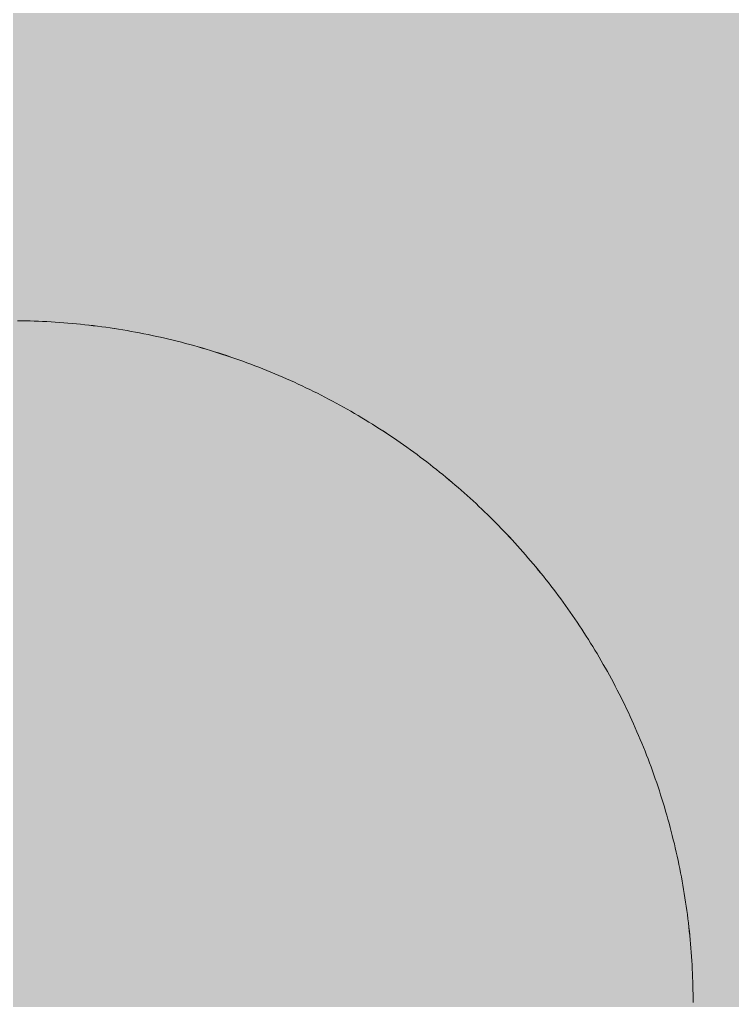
# Model space of a CAD drawing. Header units: millimetres. Extents: x 5622 to 8918, y 2044 to 6634.
# Drawn here: x 8593.603 to 8597, y 5260.336 to 5265.012 of the extents above; entities that cross this region are included whole.
import ezdxf

# ---------------------------------------------------------------- set-up
doc = ezdxf.new("R2010")
doc.units = ezdxf.units.MM
doc.linetypes.add('NASCOSTA', pattern=[9.525, 6.35, -3.175])
for name, color, linetype, lineweight in [('F_ARREDI', 7, 'Continuous', 5), ('F_FERRAMENTA', 253, 'Continuous', 5), ('F_MULTI laminato OPACO_retino', 1, 'Continuous', 5), ('F_Proiezioni', 253, 'NASCOSTA', 9)]:
    doc.layers.add(name, color=color, linetype=linetype, lineweight=lineweight)

# ---------------------------------------------------------------- blocks, each defined once
blk = doc.blocks.new("LIBRERIA_ingresso-living_sez._B.B'")
at = {"layer": 'F_MULTI laminato OPACO_retino', "true_color": 0x636466}
h = blk.add_hatch(color=251, dxfattribs=at)
h.dxf.hatch_style = 1
h.paths.add_polyline_path([(41313.1315, 11071.1262), (41913.1315, 11071.1262), (41913.1315, 13145.6262), (41313.1315, 13145.6262)])
at = {"layer": 'F_MULTI laminato OPACO_retino', "true_color": 0x939598}
h = blk.add_hatch(color=252, dxfattribs=at)
h.dxf.hatch_style = 1
h.paths.add_polyline_path([(41313.1315, 13145.6262), (41613.1315, 13145.6262), (41613.1315, 11071.1262), (41313.1315, 11071.1262)])
at = {"layer": 'F_Proiezioni', "color": 1}
for p, q in [((41589.1812, 12670.8756), (41589.1613, 12670.8758)), ((41589.2011, 12670.8752), (41589.1812, 12670.8756)), ((41589.2211, 12670.8747), (41589.2011, 12670.8752)), ((41589.241, 12670.8741), (41589.2211, 12670.8747)), ((41589.261, 12670.8733), (41589.241, 12670.8741)), ((41589.281, 12670.8725), (41589.261, 12670.8733)), ((41589.3011, 12670.8715), (41589.281, 12670.8725)), ((41589.3211, 12670.8704), (41589.3011, 12670.8715)), ((41589.3412, 12670.8691), (41589.3211, 12670.8704)), ((41589.3612, 12670.8678), (41589.3412, 12670.8691)), ((41589.3813, 12670.8663), (41589.3612, 12670.8678)), ((41589.4014, 12670.8647), (41589.3813, 12670.8663)), ((41589.4215, 12670.8629), (41589.4014, 12670.8647)), ((41589.4417, 12670.8611), (41589.4215, 12670.8629)), ((41589.4618, 12670.8591), (41589.4417, 12670.8611)), ((41589.4819, 12670.8569), (41589.4618, 12670.8591)), ((41589.502, 12670.8547), (41589.4819, 12670.8569)), ((41589.5222, 12670.8523), (41589.502, 12670.8547)), ((41589.5423, 12670.8498), (41589.5222, 12670.8523)), ((41589.5625, 12670.8472), (41589.5423, 12670.8498)), ((41589.5826, 12670.8445), (41589.5625, 12670.8472)), ((41589.6027, 12670.8416), (41589.5826, 12670.8445)), ((41589.6228, 12670.8386), (41589.6027, 12670.8416)), ((41589.643, 12670.8354), (41589.6228, 12670.8386)), ((41589.6631, 12670.8322), (41589.643, 12670.8354)), ((41589.6832, 12670.8288), (41589.6631, 12670.8322)), ((41589.7032, 12670.8253), (41589.6832, 12670.8288)), ((41589.7233, 12670.8216), (41589.7032, 12670.8253)), ((41589.7434, 12670.8178), (41589.7233, 12670.8216)), ((41589.7634, 12670.8139), (41589.7434, 12670.8178)), ((41589.7834, 12670.8099), (41589.7634, 12670.8139)), ((41589.8034, 12670.8057), (41589.7834, 12670.8099)), ((41589.8234, 12670.8014), (41589.8034, 12670.8057)), ((41589.8434, 12670.797), (41589.8234, 12670.8014)), ((41589.8633, 12670.7925), (41589.8434, 12670.797)), ((41589.8832, 12670.7878), (41589.8633, 12670.7925)), ((41589.9031, 12670.783), (41589.8832, 12670.7878)), ((41589.923, 12670.7781), (41589.9031, 12670.783)), ((41589.9428, 12670.773), (41589.923, 12670.7781)), ((41589.9626, 12670.7679), (41589.9428, 12670.773)), ((41589.9824, 12670.7626), (41589.9626, 12670.7679)), ((41590.0021, 12670.7571), (41589.9824, 12670.7626)), ((41590.0218, 12670.7516), (41590.0021, 12670.7571)), ((41590.0415, 12670.7459), (41590.0218, 12670.7516)), ((41590.0611, 12670.7401), (41590.0415, 12670.7459)), ((41590.0807, 12670.7342), (41590.0611, 12670.7401)), ((41590.1002, 12670.7282), (41590.0807, 12670.7342)), ((41590.1197, 12670.722), (41590.1002, 12670.7282)), ((41590.1392, 12670.7157), (41590.1197, 12670.722)), ((41590.1586, 12670.7093), (41590.1392, 12670.7157)), ((41590.178, 12670.7028), (41590.1586, 12670.7093)), ((41590.1973, 12670.6962), (41590.178, 12670.7028)), ((41590.2166, 12670.6894), (41590.1973, 12670.6962)), ((41590.2359, 12670.6825), (41590.2166, 12670.6894)), ((41590.255, 12670.6755), (41590.2359, 12670.6825)), ((41590.2742, 12670.6684), (41590.255, 12670.6755)), ((41590.2933, 12670.6612), (41590.2742, 12670.6684)), ((41590.3123, 12670.6539), (41590.2933, 12670.6612)), ((41590.3313, 12670.6464), (41590.3123, 12670.6539)), ((41590.3502, 12670.6388), (41590.3313, 12670.6464)), ((41590.369, 12670.6311), (41590.3502, 12670.6388)), ((41590.3878, 12670.6233), (41590.369, 12670.6311)), ((41590.4066, 12670.6154), (41590.3878, 12670.6233)), ((41590.4253, 12670.6073), (41590.4066, 12670.6154)), ((41590.4439, 12670.5992), (41590.4253, 12670.6073)), ((41590.4624, 12670.5909), (41590.4439, 12670.5992)), ((41590.4809, 12670.5826), (41590.4624, 12670.5909)), ((41590.4994, 12670.5741), (41590.4809, 12670.5826)), ((41590.5177, 12670.5655), (41590.4994, 12670.5741)), ((41590.536, 12670.5568), (41590.5177, 12670.5655)), ((41590.5543, 12670.548), (41590.536, 12670.5568)), ((41590.5724, 12670.539), (41590.5543, 12670.548)), ((41590.5905, 12670.53), (41590.5724, 12670.539)), ((41590.6086, 12670.5209), (41590.5905, 12670.53)), ((41590.6265, 12670.5116), (41590.6086, 12670.5209)), ((41590.6444, 12670.5023), (41590.6265, 12670.5116)), ((41590.6622, 12670.4928), (41590.6444, 12670.5023)), ((41590.68, 12670.4833), (41590.6622, 12670.4928)), ((41590.6976, 12670.4737), (41590.68, 12670.4833)), ((41590.7152, 12670.4639), (41590.6976, 12670.4737)), ((41590.7328, 12670.4541), (41590.7152, 12670.4639)), ((41590.7502, 12670.4441), (41590.7328, 12670.4541)), ((41590.7676, 12670.4341), (41590.7502, 12670.4441)), ((41590.7848, 12670.424), (41590.7676, 12670.4341)), ((41590.802, 12670.4137), (41590.7848, 12670.424)), ((41590.8192, 12670.4034), (41590.802, 12670.4137)), ((41590.8362, 12670.393), (41590.8192, 12670.4034)), ((41590.8532, 12670.3825), (41590.8362, 12670.393)), ((41590.87, 12670.3719), (41590.8532, 12670.3825)), ((41590.8868, 12670.3612), (41590.87, 12670.3719)), ((41590.9035, 12670.3504), (41590.8868, 12670.3612)), ((41590.9201, 12670.3395), (41590.9035, 12670.3504)), ((41590.9366, 12670.3286), (41590.9201, 12670.3395)), ((41590.9531, 12670.3175), (41590.9366, 12670.3286)), ((41590.9694, 12670.3064), (41590.9531, 12670.3175)), ((41590.9857, 12670.2951), (41590.9694, 12670.3064)), ((41591.0018, 12670.2838), (41590.9857, 12670.2951)), ((41591.0179, 12670.2725), (41591.0018, 12670.2838)), ((41591.0339, 12670.261), (41591.0179, 12670.2725)), ((41591.0498, 12670.2494), (41591.0339, 12670.261)), ((41591.0656, 12670.2378), (41591.0498, 12670.2494)), ((41591.0812, 12670.2261), (41591.0656, 12670.2378)), ((41591.0968, 12670.2144), (41591.0812, 12670.2261)), ((41591.1123, 12670.2025), (41591.0968, 12670.2144)), ((41591.1278, 12670.1906), (41591.1123, 12670.2025)), ((41591.1431, 12670.1786), (41591.1278, 12670.1906)), ((41591.1583, 12670.1665), (41591.1431, 12670.1786)), ((41591.1734, 12670.1544), (41591.1583, 12670.1665)), ((41591.1884, 12670.1422), (41591.1734, 12670.1544)), ((41591.2033, 12670.1299), (41591.1884, 12670.1422)), ((41591.2181, 12670.1176), (41591.2033, 12670.1299)), ((41591.2329, 12670.1052), (41591.2181, 12670.1176)), ((41591.2475, 12670.0927), (41591.2329, 12670.1052)), ((41591.262, 12670.0802), (41591.2475, 12670.0927)), ((41591.2764, 12670.0676), (41591.262, 12670.0802)), ((41591.2907, 12670.055), (41591.2764, 12670.0676)), ((41591.3049, 12670.0423), (41591.2907, 12670.055)), ((41591.319, 12670.0296), (41591.3049, 12670.0423)), ((41591.333, 12670.0168), (41591.319, 12670.0296)), ((41591.3469, 12670.0039), (41591.333, 12670.0168)), ((41591.3606, 12669.991), (41591.3469, 12670.0039)), ((41591.3743, 12669.978), (41591.3606, 12669.991)), ((41591.3879, 12669.965), (41591.3743, 12669.978)), ((41591.4013, 12669.952), (41591.3879, 12669.965)), ((41591.4147, 12669.9389), (41591.4013, 12669.952)), ((41591.4279, 12669.9257), (41591.4147, 12669.9389)), ((41591.4411, 12669.9125), (41591.4279, 12669.9257)), ((41591.4542, 12669.8992), (41591.4411, 12669.9125)), ((41591.4672, 12669.8858), (41591.4542, 12669.8992)), ((41591.4802, 12669.8723), (41591.4672, 12669.8858)), ((41591.4932, 12669.8587), (41591.4802, 12669.8723)), ((41591.5061, 12669.8449), (41591.4932, 12669.8587)), ((41591.5189, 12669.8311), (41591.5061, 12669.8449)), ((41591.5317, 12669.8172), (41591.5189, 12669.8311)), ((41591.5444, 12669.8032), (41591.5317, 12669.8172)), ((41591.5571, 12669.7891), (41591.5444, 12669.8032)), ((41591.5697, 12669.7748), (41591.5571, 12669.7891)), ((41591.5822, 12669.7605), (41591.5697, 12669.7748)), ((41591.5947, 12669.7461), (41591.5822, 12669.7605)), ((41591.6071, 12669.7316), (41591.5947, 12669.7461)), ((41591.6194, 12669.717), (41591.6071, 12669.7316)), ((41591.6317, 12669.7023), (41591.6194, 12669.717)), ((41591.6439, 12669.6875), (41591.6317, 12669.7023)), ((41591.6561, 12669.6726), (41591.6439, 12669.6875)), ((41591.6682, 12669.6576), (41591.6561, 12669.6726)), ((41591.6802, 12669.6426), (41591.6682, 12669.6576)), ((41591.6921, 12669.6274), (41591.6802, 12669.6426)), ((41591.7039, 12669.6121), (41591.6921, 12669.6274)), ((41591.7157, 12669.5968), (41591.7039, 12669.6121)), ((41591.7274, 12669.5814), (41591.7157, 12669.5968)), ((41591.7391, 12669.5658), (41591.7274, 12669.5814)), ((41591.7506, 12669.5502), (41591.7391, 12669.5658)), ((41591.7621, 12669.5345), (41591.7506, 12669.5502)), ((41591.7735, 12669.5187), (41591.7621, 12669.5345)), ((41591.7848, 12669.5028), (41591.7735, 12669.5187)), ((41591.796, 12669.4869), (41591.7848, 12669.5028)), ((41591.8071, 12669.4708), (41591.796, 12669.4869)), ((41591.8182, 12669.4547), (41591.8071, 12669.4708)), ((41591.8292, 12669.4385), (41591.8182, 12669.4547)), ((41591.84, 12669.4222), (41591.8292, 12669.4385)), ((41591.8508, 12669.4058), (41591.84, 12669.4222)), ((41591.8615, 12669.3893), (41591.8508, 12669.4058)), ((41591.8721, 12669.3728), (41591.8615, 12669.3893)), ((41591.8827, 12669.3562), (41591.8721, 12669.3728)), ((41591.8931, 12669.3394), (41591.8827, 12669.3562)), ((41591.9034, 12669.3227), (41591.8931, 12669.3394)), ((41591.9137, 12669.3058), (41591.9034, 12669.3227)), ((41591.9238, 12669.2889), (41591.9137, 12669.3058)), ((41591.9339, 12669.2718), (41591.9238, 12669.2889)), ((41591.9439, 12669.2548), (41591.9339, 12669.2718)), ((41591.9537, 12669.2376), (41591.9439, 12669.2548)), ((41591.9635, 12669.2204), (41591.9537, 12669.2376)), ((41591.9732, 12669.203), (41591.9635, 12669.2204)), ((41591.9828, 12669.1857), (41591.9732, 12669.203)), ((41591.9922, 12669.1682), (41591.9828, 12669.1857)), ((41592.0016, 12669.1507), (41591.9922, 12669.1682)), ((41592.0109, 12669.1331), (41592.0016, 12669.1507)), ((41592.0201, 12669.1154), (41592.0109, 12669.1331)), ((41592.0292, 12669.0977), (41592.0201, 12669.1154)), ((41592.0381, 12669.0799), (41592.0292, 12669.0977)), ((41592.047, 12669.062), (41592.0381, 12669.0799)), ((41592.0558, 12669.0441), (41592.047, 12669.062)), ((41592.0644, 12669.0261), (41592.0558, 12669.0441)), ((41592.073, 12669.0081), (41592.0644, 12669.0261)), ((41592.0814, 12668.99), (41592.073, 12669.0081)), ((41592.0898, 12668.9718), (41592.0814, 12668.99)), ((41592.098, 12668.9535), (41592.0898, 12668.9718)), ((41592.1061, 12668.9352), (41592.098, 12668.9535)), ((41592.1141, 12668.9169), (41592.1061, 12668.9352)), ((41592.122, 12668.8985), (41592.1141, 12668.9169)), ((41592.1298, 12668.88), (41592.122, 12668.8985)), ((41592.1375, 12668.8615), (41592.1298, 12668.88)), ((41592.1451, 12668.8429), (41592.1375, 12668.8615)), ((41592.1526, 12668.8242), (41592.1451, 12668.8429)), ((41592.1599, 12668.8055), (41592.1526, 12668.8242)), ((41592.1671, 12668.7868), (41592.1599, 12668.8055)), ((41592.1743, 12668.768), (41592.1671, 12668.7868)), ((41592.1813, 12668.7491), (41592.1743, 12668.768)), ((41592.1882, 12668.7302), (41592.1813, 12668.7491)), ((41592.1949, 12668.7112), (41592.1882, 12668.7302)), ((41592.2016, 12668.6922), (41592.1949, 12668.7112)), ((41592.2082, 12668.6732), (41592.2016, 12668.6922)), ((41592.2146, 12668.6541), (41592.2082, 12668.6732)), ((41592.2209, 12668.6349), (41592.2146, 12668.6541)), ((41592.2271, 12668.6157), (41592.2209, 12668.6349)), ((41592.2332, 12668.5965), (41592.2271, 12668.6157)), ((41592.2392, 12668.5772), (41592.2332, 12668.5965)), ((41592.245, 12668.5579), (41592.2392, 12668.5772)), ((41592.2507, 12668.5385), (41592.245, 12668.5579)), ((41592.2563, 12668.5191), (41592.2507, 12668.5385)), ((41592.2618, 12668.4997), (41592.2563, 12668.5191)), ((41592.2672, 12668.4802), (41592.2618, 12668.4997)), ((41592.2725, 12668.4607), (41592.2672, 12668.4802)), ((41592.2776, 12668.4412), (41592.2725, 12668.4607)), ((41592.2826, 12668.4216), (41592.2776, 12668.4412)), ((41592.2875, 12668.402), (41592.2826, 12668.4216)), ((41592.2923, 12668.3824), (41592.2875, 12668.402)), ((41592.2969, 12668.3627), (41592.2923, 12668.3824)), ((41592.3014, 12668.343), (41592.2969, 12668.3627)), ((41592.3058, 12668.3233), (41592.3014, 12668.343)), ((41592.3101, 12668.3035), (41592.3058, 12668.3233)), ((41592.3143, 12668.2838), (41592.3101, 12668.3035)), ((41592.3183, 12668.264), (41592.3143, 12668.2838)), ((41592.3222, 12668.2441), (41592.3183, 12668.264)), ((41592.326, 12668.2243), (41592.3222, 12668.2441)), ((41592.3296, 12668.2044), (41592.326, 12668.2243)), ((41592.3331, 12668.1846), (41592.3296, 12668.2044)), ((41592.3366, 12668.1647), (41592.3331, 12668.1846)), ((41592.3398, 12668.1448), (41592.3366, 12668.1647)), ((41592.343, 12668.1248), (41592.3398, 12668.1448)), ((41592.346, 12668.1049), (41592.343, 12668.1248)), ((41592.3489, 12668.0849), (41592.346, 12668.1049)), ((41592.3517, 12668.065), (41592.3489, 12668.0849)), ((41592.3544, 12668.045), (41592.3517, 12668.065)), ((41592.3569, 12668.025), (41592.3544, 12668.045)), ((41592.3593, 12668.005), (41592.3569, 12668.025)), ((41592.3616, 12667.9851), (41592.3593, 12668.005)), ((41592.3637, 12667.9651), (41592.3616, 12667.9851)), ((41592.3658, 12667.9451), (41592.3637, 12667.9651)), ((41592.3677, 12667.9251), (41592.3658, 12667.9451)), ((41592.3695, 12667.9051), (41592.3677, 12667.9251)), ((41592.3711, 12667.8851), (41592.3695, 12667.9051)), ((41592.3727, 12667.8651), (41592.3711, 12667.8851)), ((41592.3741, 12667.8451), (41592.3727, 12667.8651)), ((41592.3754, 12667.8251), (41592.3741, 12667.8451)), ((41592.3765, 12667.8051), (41592.3754, 12667.8251)), ((41592.3776, 12667.7852), (41592.3765, 12667.8051)), ((41592.3785, 12667.7652), (41592.3776, 12667.7852)), ((41592.3793, 12667.7453), (41592.3785, 12667.7652)), ((41592.38, 12667.7254), (41592.3793, 12667.7453)), ((41592.3805, 12667.7054), (41592.38, 12667.7254)), ((41592.381, 12667.6855), (41592.3805, 12667.7054)), ((41592.3813, 12667.6657), (41592.381, 12667.6855)), ((41592.3815, 12667.6458), (41592.3813, 12667.6657)), ((41592.3815, 12667.6259), (41592.3815, 12667.6458))]:
    blk.add_line(p, q, dxfattribs=at)

msp = doc.modelspace()

# ---------------------------------------------------------------- linework, layer by layer
at = {"layer": 'F_FERRAMENTA', "linetype": 'NASCOSTA'}
for p, q in [((8593.6124, 5263.5761), (8593.5926, 5263.5764)), ((8593.6324, 5263.5757), (8593.6124, 5263.5761)), ((8593.6523, 5263.5752), (8593.6324, 5263.5757)), ((8593.6723, 5263.5746), (8593.6523, 5263.5752)), ((8593.6923, 5263.5739), (8593.6723, 5263.5746)), ((8593.7123, 5263.573), (8593.6923, 5263.5739)), ((8593.7323, 5263.572), (8593.7123, 5263.573)), ((8593.7523, 5263.5709), (8593.7323, 5263.572)), ((8593.7724, 5263.5697), (8593.7523, 5263.5709)), ((8593.7925, 5263.5683), (8593.7724, 5263.5697)), ((8593.8126, 5263.5668), (8593.7925, 5263.5683)), ((8593.8327, 5263.5652), (8593.8126, 5263.5668)), ((8593.8528, 5263.5635), (8593.8327, 5263.5652)), ((8593.8729, 5263.5616), (8593.8528, 5263.5635)), ((8593.893, 5263.5596), (8593.8729, 5263.5616)), ((8593.9132, 5263.5575), (8593.893, 5263.5596)), ((8593.9333, 5263.5552), (8593.9132, 5263.5575)), ((8593.9534, 5263.5529), (8593.9333, 5263.5552)), ((8593.9736, 5263.5504), (8593.9534, 5263.5529)), ((8593.9937, 5263.5478), (8593.9736, 5263.5504)), ((8594.0138, 5263.545), (8593.9937, 5263.5478)), ((8594.034, 5263.5421), (8594.0138, 5263.545)), ((8594.0541, 5263.5391), (8594.034, 5263.5421)), ((8594.0742, 5263.536), (8594.0541, 5263.5391)), ((8594.0943, 5263.5327), (8594.0742, 5263.536)), ((8594.1144, 5263.5293), (8594.0943, 5263.5327)), ((8594.1345, 5263.5258), (8594.1144, 5263.5293)), ((8594.1546, 5263.5222), (8594.1345, 5263.5258)), ((8594.1746, 5263.5184), (8594.1546, 5263.5222)), ((8594.1947, 5263.5145), (8594.1746, 5263.5184)), ((8594.2147, 5263.5104), (8594.1947, 5263.5145)), ((8594.2347, 5263.5063), (8594.2147, 5263.5104)), ((8594.2547, 5263.502), (8594.2347, 5263.5063)), ((8594.2746, 5263.4976), (8594.2547, 5263.502)), ((8594.2946, 5263.493), (8594.2746, 5263.4976)), ((8594.3145, 5263.4884), (8594.2946, 5263.493)), ((8594.3343, 5263.4836), (8594.3145, 5263.4884)), ((8594.3542, 5263.4786), (8594.3343, 5263.4836)), ((8594.374, 5263.4736), (8594.3542, 5263.4786)), ((8594.3938, 5263.4684), (8594.374, 5263.4736)), ((8594.4136, 5263.4631), (8594.3938, 5263.4684)), ((8594.4333, 5263.4577), (8594.4136, 5263.4631)), ((8594.453, 5263.4521), (8594.4333, 5263.4577)), ((8594.4727, 5263.4465), (8594.453, 5263.4521)), ((8594.4923, 5263.4407), (8594.4727, 5263.4465)), ((8594.5119, 5263.4348), (8594.4923, 5263.4407)), ((8594.5315, 5263.4287), (8594.5119, 5263.4348)), ((8594.551, 5263.4226), (8594.5315, 5263.4287)), ((8594.5704, 5263.4163), (8594.551, 5263.4226)), ((8594.5899, 5263.4099), (8594.5704, 5263.4163)), ((8594.6092, 5263.4034), (8594.5899, 5263.4099)), ((8594.6286, 5263.3967), (8594.6092, 5263.4034)), ((8594.6479, 5263.39), (8594.6286, 5263.3967)), ((8594.6671, 5263.3831), (8594.6479, 5263.39)), ((8594.6863, 5263.3761), (8594.6671, 5263.3831)), ((8594.7054, 5263.369), (8594.6863, 5263.3761)), ((8594.7245, 5263.3617), (8594.7054, 5263.369)), ((8594.7435, 5263.3544), (8594.7245, 5263.3617)), ((8594.7625, 5263.3469), (8594.7435, 5263.3544)), ((8594.7814, 5263.3394), (8594.7625, 5263.3469)), ((8594.8003, 5263.3317), (8594.7814, 5263.3394)), ((8594.8191, 5263.3239), (8594.8003, 5263.3317)), ((8594.8378, 5263.3159), (8594.8191, 5263.3239)), ((8594.8565, 5263.3079), (8594.8378, 5263.3159)), ((8594.8751, 5263.2997), (8594.8565, 5263.3079)), ((8594.8937, 5263.2915), (8594.8751, 5263.2997)), ((8594.9122, 5263.2831), (8594.8937, 5263.2915)), ((8594.9306, 5263.2746), (8594.9122, 5263.2831)), ((8594.949, 5263.266), (8594.9306, 5263.2746)), ((8594.9673, 5263.2573), (8594.949, 5263.266)), ((8594.9855, 5263.2485), (8594.9673, 5263.2573)), ((8595.0037, 5263.2396), (8594.9855, 5263.2485)), ((8595.0218, 5263.2306), (8595.0037, 5263.2396)), ((8595.0398, 5263.2214), (8595.0218, 5263.2306)), ((8595.0578, 5263.2122), (8595.0398, 5263.2214)), ((8595.0757, 5263.2028), (8595.0578, 5263.2122)), ((8595.0935, 5263.1934), (8595.0757, 5263.2028)), ((8595.1112, 5263.1839), (8595.0935, 5263.1934)), ((8595.1289, 5263.1742), (8595.1112, 5263.1839)), ((8595.1465, 5263.1645), (8595.1289, 5263.1742)), ((8595.164, 5263.1546), (8595.1465, 5263.1645)), ((8595.1814, 5263.1447), (8595.164, 5263.1546)), ((8595.1988, 5263.1346), (8595.1814, 5263.1447)), ((8595.2161, 5263.1245), (8595.1988, 5263.1346)), ((8595.2333, 5263.1143), (8595.2161, 5263.1245)), ((8595.2504, 5263.1039), (8595.2333, 5263.1143)), ((8595.2674, 5263.0935), (8595.2504, 5263.1039)), ((8595.2844, 5263.083), (8595.2674, 5263.0935)), ((8595.3013, 5263.0724), (8595.2844, 5263.083)), ((8595.3181, 5263.0617), (8595.3013, 5263.0724)), ((8595.3348, 5263.0509), (8595.3181, 5263.0617)), ((8595.3514, 5263.0401), (8595.3348, 5263.0509)), ((8595.3679, 5263.0291), (8595.3514, 5263.0401)), ((8595.3843, 5263.018), (8595.3679, 5263.0291)), ((8595.4007, 5263.0069), (8595.3843, 5263.018)), ((8595.4169, 5262.9957), (8595.4007, 5263.0069)), ((8595.4331, 5262.9844), (8595.4169, 5262.9957)), ((8595.4491, 5262.973), (8595.4331, 5262.9844)), ((8595.4651, 5262.9615), (8595.4491, 5262.973)), ((8595.481, 5262.95), (8595.4651, 5262.9615)), ((8595.4968, 5262.9384), (8595.481, 5262.95)), ((8595.5125, 5262.9267), (8595.4968, 5262.9384)), ((8595.5281, 5262.9149), (8595.5125, 5262.9267)), ((8595.5436, 5262.903), (8595.5281, 5262.9149)), ((8595.559, 5262.8911), (8595.5436, 5262.903)), ((8595.5743, 5262.8791), (8595.559, 5262.8911)), ((8595.5895, 5262.8671), (8595.5743, 5262.8791)), ((8595.6046, 5262.8549), (8595.5895, 5262.8671)), ((8595.6197, 5262.8427), (8595.6046, 5262.8549)), ((8595.6346, 5262.8305), (8595.6197, 5262.8427)), ((8595.6494, 5262.8181), (8595.6346, 5262.8305)), ((8595.6641, 5262.8057), (8595.6494, 5262.8181)), ((8595.6787, 5262.7933), (8595.6641, 5262.8057)), ((8595.6932, 5262.7808), (8595.6787, 5262.7933)), ((8595.7076, 5262.7682), (8595.6932, 5262.7808)), ((8595.7219, 5262.7555), (8595.7076, 5262.7682)), ((8595.7361, 5262.7428), (8595.7219, 5262.7555)), ((8595.7502, 5262.7301), (8595.7361, 5262.7428)), ((8595.7642, 5262.7173), (8595.7502, 5262.7301)), ((8595.7781, 5262.7044), (8595.7642, 5262.7173)), ((8595.7919, 5262.6915), (8595.7781, 5262.7044)), ((8595.8056, 5262.6786), (8595.7919, 5262.6915)), ((8595.8191, 5262.6656), (8595.8056, 5262.6786)), ((8595.8326, 5262.6525), (8595.8191, 5262.6656)), ((8595.8459, 5262.6394), (8595.8326, 5262.6525)), ((8595.8592, 5262.6263), (8595.8459, 5262.6394)), ((8595.8723, 5262.6131), (8595.8592, 5262.6263)), ((8595.8854, 5262.5998), (8595.8723, 5262.6131)), ((8595.8985, 5262.5863), (8595.8854, 5262.5998)), ((8595.9115, 5262.5728), (8595.8985, 5262.5863)), ((8595.9244, 5262.5592), (8595.9115, 5262.5728)), ((8595.9373, 5262.5455), (8595.9244, 5262.5592)), ((8595.9502, 5262.5317), (8595.9373, 5262.5455)), ((8595.9629, 5262.5177), (8595.9502, 5262.5317)), ((8595.9757, 5262.5037), (8595.9629, 5262.5177)), ((8595.9883, 5262.4896), (8595.9757, 5262.5037)), ((8596.0009, 5262.4754), (8595.9883, 5262.4896)), ((8596.0135, 5262.4611), (8596.0009, 5262.4754)), ((8596.0259, 5262.4467), (8596.0135, 5262.4611)), ((8596.0383, 5262.4321), (8596.0259, 5262.4467)), ((8596.0507, 5262.4175), (8596.0383, 5262.4321)), ((8596.063, 5262.4028), (8596.0507, 5262.4175)), ((8596.0752, 5262.388), (8596.063, 5262.4028)), ((8596.0873, 5262.3732), (8596.0752, 5262.388)), ((8596.0994, 5262.3582), (8596.0873, 5262.3732)), ((8596.1114, 5262.3431), (8596.0994, 5262.3582)), ((8596.1233, 5262.3279), (8596.1114, 5262.3431)), ((8596.1352, 5262.3127), (8596.1233, 5262.3279)), ((8596.147, 5262.2973), (8596.1352, 5262.3127)), ((8596.1587, 5262.2819), (8596.147, 5262.2973)), ((8596.1703, 5262.2664), (8596.1587, 5262.2819)), ((8596.1819, 5262.2508), (8596.1703, 5262.2664)), ((8596.1933, 5262.2351), (8596.1819, 5262.2508)), ((8596.2047, 5262.2193), (8596.1933, 5262.2351)), ((8596.216, 5262.2034), (8596.2047, 5262.2193)), ((8596.2272, 5262.1874), (8596.216, 5262.2034)), ((8596.2384, 5262.1714), (8596.2272, 5262.1874)), ((8596.2494, 5262.1552), (8596.2384, 5262.1714)), ((8596.2604, 5262.139), (8596.2494, 5262.1552)), ((8596.2713, 5262.1227), (8596.2604, 5262.139)), ((8596.2821, 5262.1063), (8596.2713, 5262.1227)), ((8596.2928, 5262.0899), (8596.2821, 5262.1063)), ((8596.3034, 5262.0733), (8596.2928, 5262.0899)), ((8596.3139, 5262.0567), (8596.3034, 5262.0733)), ((8596.3243, 5262.04), (8596.3139, 5262.0567)), ((8596.3347, 5262.0232), (8596.3243, 5262.04)), ((8596.3449, 5262.0063), (8596.3347, 5262.0232)), ((8596.3551, 5261.9894), (8596.3449, 5262.0063)), ((8596.3652, 5261.9724), (8596.3551, 5261.9894)), ((8596.3751, 5261.9553), (8596.3652, 5261.9724)), ((8596.385, 5261.9381), (8596.3751, 5261.9553)), ((8596.3948, 5261.9209), (8596.385, 5261.9381)), ((8596.4044, 5261.9036), (8596.3948, 5261.9209)), ((8596.414, 5261.8862), (8596.4044, 5261.9036)), ((8596.4235, 5261.8687), (8596.414, 5261.8862)), ((8596.4329, 5261.8512), (8596.4235, 5261.8687)), ((8596.4421, 5261.8336), (8596.4329, 5261.8512)), ((8596.4513, 5261.816), (8596.4421, 5261.8336)), ((8596.4604, 5261.7982), (8596.4513, 5261.816)), ((8596.4694, 5261.7804), (8596.4604, 5261.7982)), ((8596.4782, 5261.7626), (8596.4694, 5261.7804)), ((8596.487, 5261.7447), (8596.4782, 5261.7626)), ((8596.4957, 5261.7267), (8596.487, 5261.7447)), ((8596.5042, 5261.7086), (8596.4957, 5261.7267)), ((8596.5127, 5261.6905), (8596.5042, 5261.7086)), ((8596.521, 5261.6723), (8596.5127, 5261.6905)), ((8596.5292, 5261.6541), (8596.521, 5261.6723)), ((8596.5374, 5261.6358), (8596.5292, 5261.6541)), ((8596.5454, 5261.6174), (8596.5374, 5261.6358)), ((8596.5533, 5261.599), (8596.5454, 5261.6174)), ((8596.5611, 5261.5805), (8596.5533, 5261.599)), ((8596.5688, 5261.562), (8596.5611, 5261.5805)), ((8596.5763, 5261.5434), (8596.5688, 5261.562)), ((8596.5838, 5261.5248), (8596.5763, 5261.5434)), ((8596.5911, 5261.5061), (8596.5838, 5261.5248)), ((8596.5984, 5261.4873), (8596.5911, 5261.5061)), ((8596.6055, 5261.4685), (8596.5984, 5261.4873)), ((8596.6125, 5261.4496), (8596.6055, 5261.4685)), ((8596.6194, 5261.4307), (8596.6125, 5261.4496)), ((8596.6262, 5261.4118), (8596.6194, 5261.4307)), ((8596.6328, 5261.3928), (8596.6262, 5261.4118)), ((8596.6394, 5261.3737), (8596.6328, 5261.3928)), ((8596.6458, 5261.3546), (8596.6394, 5261.3737)), ((8596.6521, 5261.3355), (8596.6458, 5261.3546)), ((8596.6583, 5261.3163), (8596.6521, 5261.3355)), ((8596.6644, 5261.297), (8596.6583, 5261.3163)), ((8596.6704, 5261.2777), (8596.6644, 5261.297)), ((8596.6762, 5261.2584), (8596.6704, 5261.2777)), ((8596.682, 5261.2391), (8596.6762, 5261.2584)), ((8596.6876, 5261.2197), (8596.682, 5261.2391)), ((8596.6931, 5261.2002), (8596.6876, 5261.2197)), ((8596.6985, 5261.1808), (8596.6931, 5261.2002)), ((8596.7037, 5261.1613), (8596.6985, 5261.1808)), ((8596.7088, 5261.1417), (8596.7037, 5261.1613)), ((8596.7139, 5261.1221), (8596.7088, 5261.1417)), ((8596.7187, 5261.1025), (8596.7139, 5261.1221)), ((8596.7235, 5261.0829), (8596.7187, 5261.1025)), ((8596.7282, 5261.0632), (8596.7235, 5261.0829)), ((8596.7327, 5261.0435), (8596.7282, 5261.0632)), ((8596.7371, 5261.0238), (8596.7327, 5261.0435)), ((8596.7414, 5261.0041), (8596.7371, 5261.0238)), ((8596.7455, 5260.9843), (8596.7414, 5261.0041)), ((8596.7495, 5260.9645), (8596.7455, 5260.9843)), ((8596.7534, 5260.9447), (8596.7495, 5260.9645)), ((8596.7572, 5260.9249), (8596.7534, 5260.9447)), ((8596.7609, 5260.905), (8596.7572, 5260.9249)), ((8596.7644, 5260.8851), (8596.7609, 5260.905)), ((8596.7678, 5260.8652), (8596.7644, 5260.8851)), ((8596.7711, 5260.8453), (8596.7678, 5260.8652)), ((8596.7742, 5260.8254), (8596.7711, 5260.8453)), ((8596.7773, 5260.8054), (8596.7742, 5260.8254)), ((8596.7802, 5260.7855), (8596.7773, 5260.8054)), ((8596.7829, 5260.7655), (8596.7802, 5260.7855)), ((8596.7856, 5260.7456), (8596.7829, 5260.7655)), ((8596.7881, 5260.7256), (8596.7856, 5260.7456)), ((8596.7905, 5260.7056), (8596.7881, 5260.7256)), ((8596.7928, 5260.6856), (8596.7905, 5260.7056)), ((8596.795, 5260.6656), (8596.7928, 5260.6856)), ((8596.797, 5260.6456), (8596.795, 5260.6656)), ((8596.7989, 5260.6256), (8596.797, 5260.6456)), ((8596.8007, 5260.6056), (8596.7989, 5260.6256)), ((8596.8024, 5260.5856), (8596.8007, 5260.6056)), ((8596.8039, 5260.5656), (8596.8024, 5260.5856)), ((8596.8053, 5260.5456), (8596.8039, 5260.5656)), ((8596.8066, 5260.5257), (8596.8053, 5260.5456)), ((8596.8078, 5260.5057), (8596.8066, 5260.5257)), ((8596.8088, 5260.4857), (8596.8078, 5260.5057)), ((8596.8098, 5260.4658), (8596.8088, 5260.4857)), ((8596.8106, 5260.4458), (8596.8098, 5260.4658)), ((8596.8112, 5260.4259), (8596.8106, 5260.4458)), ((8596.8118, 5260.406), (8596.8112, 5260.4259)), ((8596.8122, 5260.3861), (8596.8118, 5260.406)), ((8596.8125, 5260.3662), (8596.8122, 5260.3861)), ((8596.8127, 5260.3463), (8596.8125, 5260.3662)), ((8596.8128, 5260.3265), (8596.8127, 5260.3463))]:
    msp.add_line(p, q, dxfattribs=at)

# ---------------------------------------------------------------- block references
at = {"layer": 'F_ARREDI'}
msp.add_blockref("LIBRERIA_ingresso-living_sez._B.B'", (-32995.5688, -7407.2995), dxfattribs=at)

doc.saveas('drawing.dxf')
